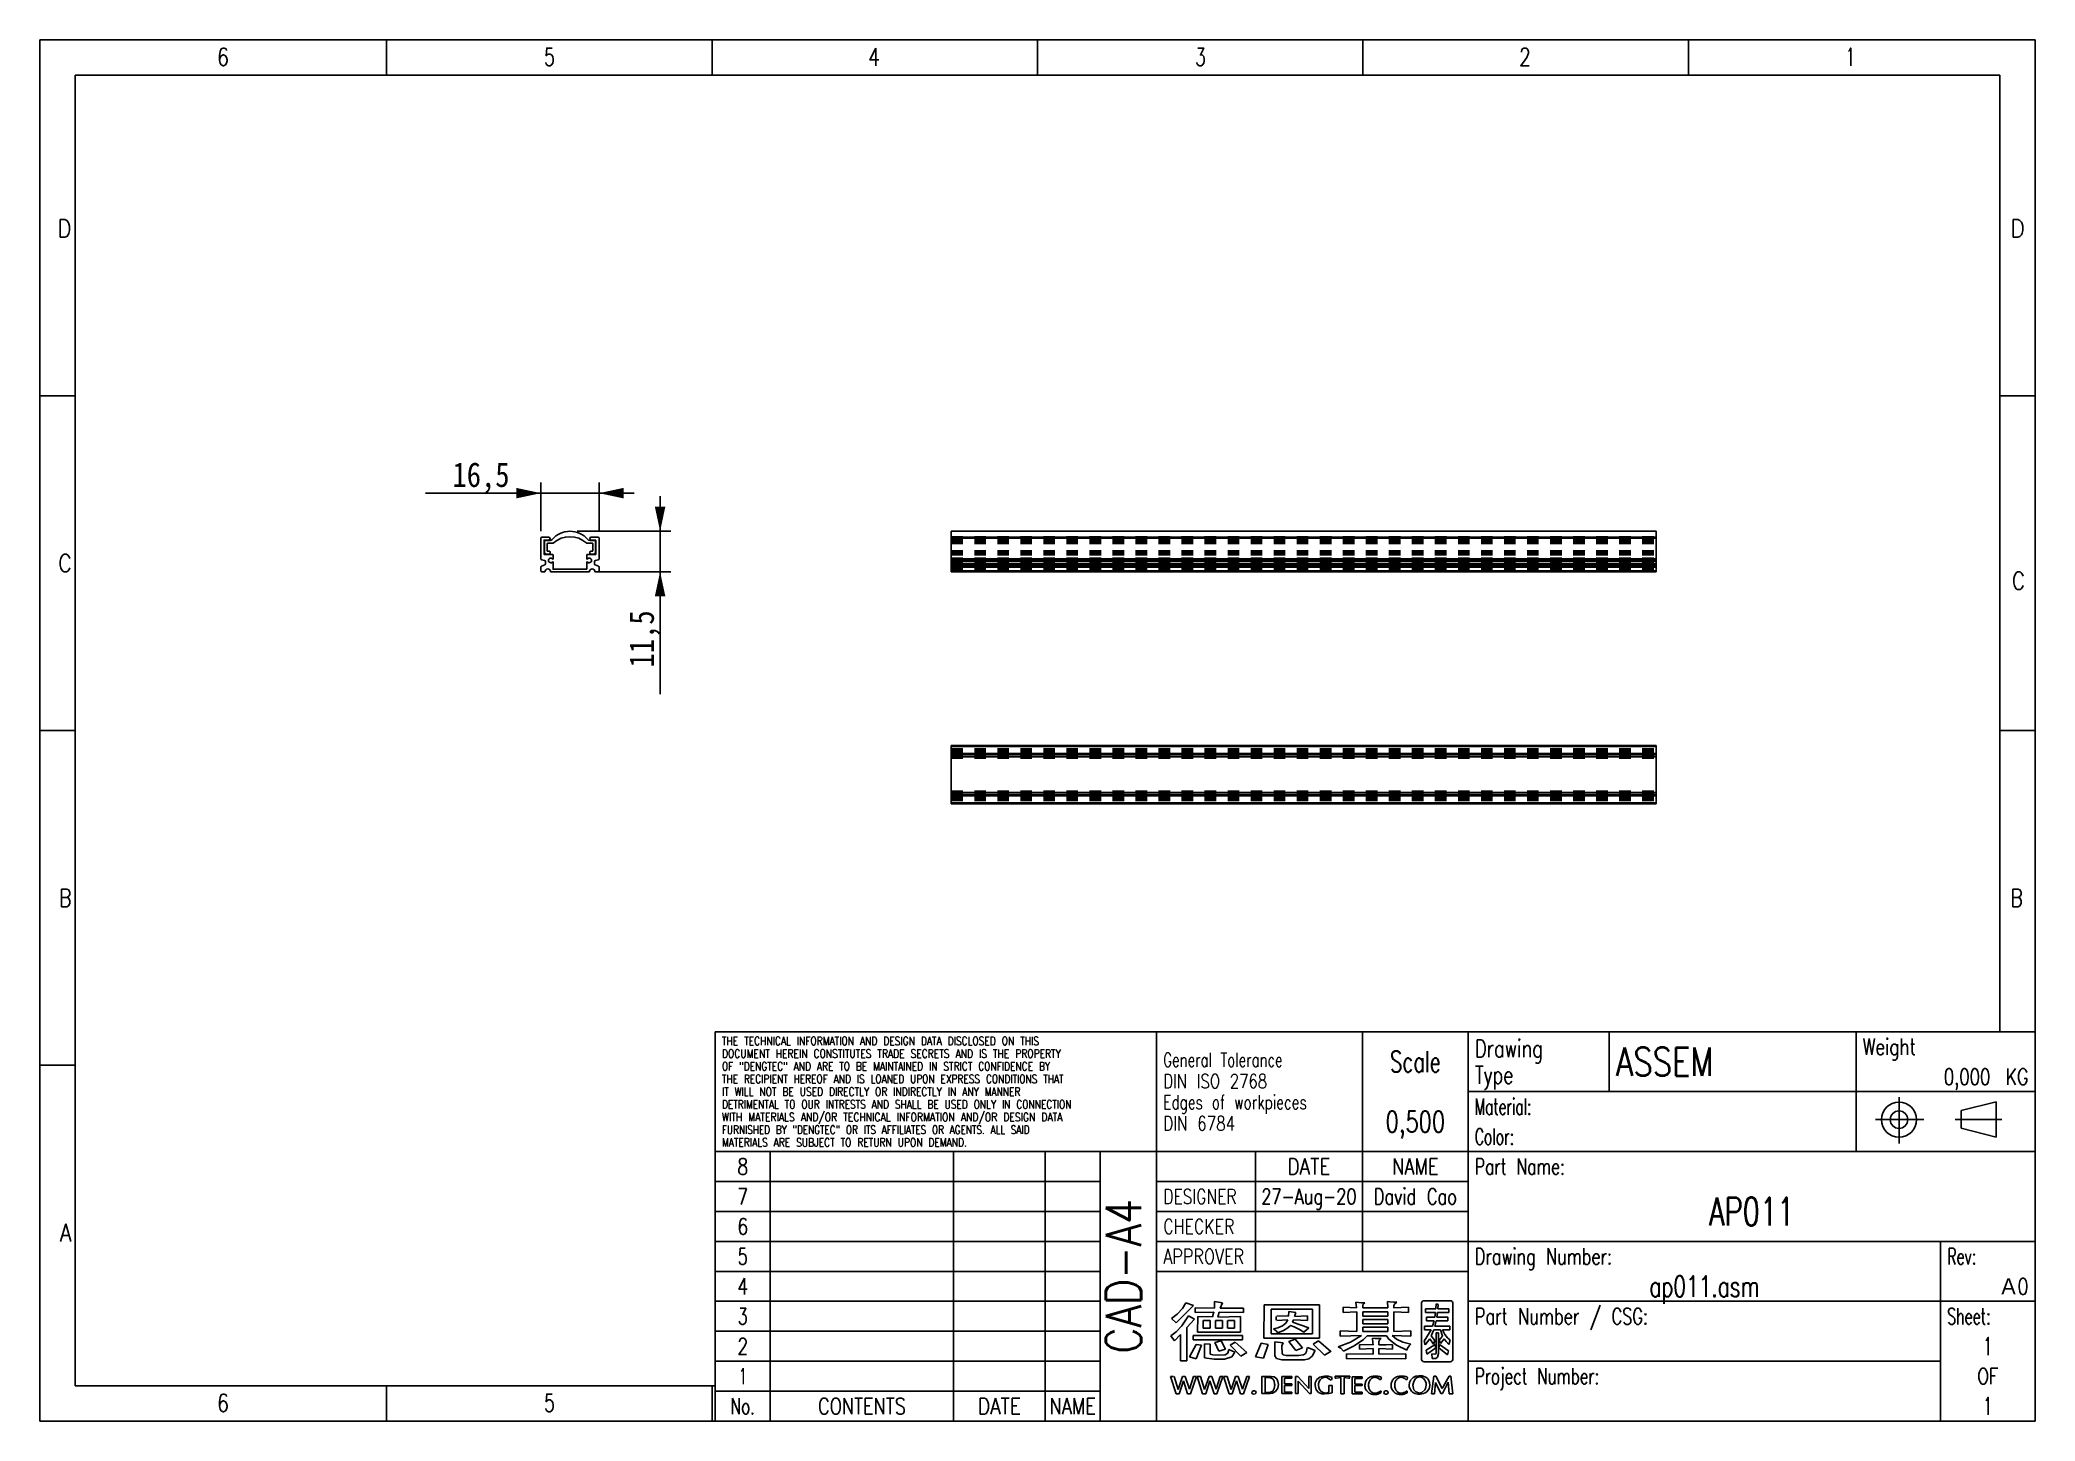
# Model space of a CAD drawing. Extents: x 14 to 580, y 14 to 406.
import ezdxf
from ezdxf.enums import TextEntityAlignment as Align

# ---------------------------------------------------------------- set-up
doc = ezdxf.new("R2010")
doc.units = 0
doc.header["$LTSCALE"] = 32.67
doc.linetypes.add('HIDDEN', pattern=[0.2, 0.1, -0.1])
doc.layers.get('0').update_dxf_attribs({"linetype": 'CONTINUOUS'})
for name, color, linetype in [('AP011-BASE2', 7, 'CONTINUOUS'), ('AP011-BASE3', 7, 'CONTINUOUS'), ('AP011-DIFFUSE2', 7, 'CONTINUOUS'), ('AP011-DIFFUSE3', 7, 'CONTINUOUS'), ('AP0114', 7, 'CONTINUOUS'), ('AP0119', 7, 'CONTINUOUS')]:
    doc.layers.add(name, color=color, linetype=linetype)
doc.styles.get("Standard").update_dxf_attribs({"font": 'SIMHEI.SHX', "width": 0.85})
doc.styles.add('TEXTSTYLE_2', font='TXT.TTF')
doc.styles.add('TEXTSTYLE_3', font='TXT.TTF')
doc.styles.add('TEXTSTYLE_4', font='TXT.TTF')
doc.styles.add('TEXTSTYLE_5', font='TXT.TTF')
doc.styles.add('TEXTSTYLE_6', font='TXT.TTF')
doc.styles.add('TEXTSTYLE_8', font='gdt', dxfattribs={"width": 0.55})
doc.dimstyles.get("Standard").update_dxf_attribs({"dimtxt": 2.5, "dimasz": 2.5, "dimexe": 1.25, "dimexo": 0.625, "dimtad": 1, "dimcen": 2.5, "dimazin": 3, "dimtfac": 1, "dimtmove": 0, "dimatfit": 3})

# ---------------------------------------------------------------- blocks, each defined once
blk = doc.blocks.new('SYMBOL_283_BL0', base_point=(374.78, 34.86))
at = {"layer": 'AP0119', "color": 7}
for p, q in [((336.31, 41.86), (341.3, 46.84)), ((338.1, 45.94), (336.66, 44.38)), ((339.1, 47.61), (338.1, 45.94)), ((341.3, 46.84), (339.1, 47.61)), ((341.74, 46.12), (341.74, 44.85)), ((341.74, 46.12), (347.17, 46.03)), ((347.18, 47.9), (347.17, 46.03)), ((349.45, 47.59), (347.18, 47.9)), ((349.45, 47.59), (348.82, 46.03)), ((348.82, 46.03), (355.48, 46.08)), ((355.48, 46.08), (355.48, 44.86)), ((361.23, 37.51), (361.28, 46.99)), ((361.28, 46.99), (377.01, 47.02)), ((363.25, 45.72), (363.25, 38.77)), ((374.99, 45.72), (363.25, 45.72)), ((374.99, 38.77), (374.99, 45.72)), ((377.01, 47.02), (377.01, 37.51)), ((383.7, 46.32), (387.54, 46.15)), ((383.7, 46.32), (383.7, 44.83)), ((387.31, 47.76), (387.54, 46.15)), ((387.31, 47.76), (388.91, 47.61)), ((388.91, 47.61), (389.85, 47.6)), ((389.3, 46.78), (389.29, 46.15)), ((389.29, 46.15), (396.42, 46.15)), ((389.43, 47.18), (389.3, 46.78)), ((389.85, 47.6), (389.43, 47.18)), ((396.28, 47.96), (396.42, 46.15)), ((396.28, 47.96), (396.98, 47.88)), ((396.98, 47.88), (398.08, 47.8)), ((398.08, 47.8), (398.94, 47.79)), ((398.27, 47.21), (398.13, 46.82)), ((398.13, 46.82), (398.13, 46.14)), ((398.13, 46.14), (402.28, 46.31)), ((398.94, 47.79), (398.27, 47.21)), ((402.28, 46.31), (402.28, 44.82)), ((405.9, 47.37), (405.9, 31.66)), ((414.04, 48.16), (406.7, 48.16)), ((409.97, 45.82), (407.08, 45.82)), ((407.08, 45.82), (407.08, 44.8)), ((410.08, 47.31), (409.97, 45.82)), ((410.08, 47.31), (410.67, 47.13)), ((410.56, 45.82), (410.67, 47.13)), ((413.66, 45.82), (410.56, 45.82)), ((413.66, 44.8), (413.66, 45.82)), ((414.83, 31.66), (414.83, 47.37)), ((336.66, 44.38), (335.05, 43.09)), ((335.05, 43.09), (336.31, 41.86)), ((337.99, 41.01), (336.32, 39.31)), ((339.82, 43.9), (337.99, 41.01)), ((339.33, 40.59), (341.52, 42.91)), ((339.33, 31.06), (339.33, 40.59)), ((339.82, 43.9), (341.52, 42.91)), ((341.75, 44.85), (347, 44.96)), ((342.45, 43.66), (342.43, 39.24)), ((346.68, 43.55), (342.45, 43.66)), ((344.01, 42.51), (344.01, 40.37)), ((344.03, 42.51), (346.02, 42.51)), ((344.03, 40.37), (346.02, 40.37)), ((346.02, 40.37), (346.02, 42.51)), ((347, 44.97), (346.68, 43.55)), ((347.46, 42.51), (347.46, 40.37)), ((347.46, 42.51), (349.44, 42.51)), ((347.46, 40.37), (349.44, 40.37)), ((348.49, 44.95), (348.16, 43.54)), ((354.56, 43.65), (348.16, 43.54)), ((355.48, 44.86), (348.49, 44.95)), ((349.44, 40.37), (349.44, 42.51)), ((350.92, 42.51), (350.92, 40.37)), ((350.95, 42.51), (352.93, 42.51)), ((350.95, 40.37), (352.93, 40.37)), ((352.93, 40.37), (352.93, 42.51)), ((354.56, 43.65), (354.54, 39.24)), ((365.13, 40.5), (363.92, 40.21)), ((363.92, 40.21), (364.7, 39.62)), ((364.74, 43.64), (364.74, 42.62)), ((368.01, 42.72), (364.88, 42.59)), ((364.9, 43.83), (368.17, 43.81)), ((366.52, 41.04), (365.13, 40.5)), ((365.2, 39.07), (366.76, 39.68)), ((367.44, 41.77), (366.52, 41.04)), ((366.76, 39.68), (368.05, 40.46)), ((368.01, 42.72), (367.44, 41.77)), ((368.05, 40.46), (368.76, 41.14)), ((368.26, 45.12), (368.17, 43.81)), ((368.26, 45.12), (370.24, 44.84)), ((368.76, 41.14), (369.77, 40.72)), ((369.64, 42.72), (369.37, 42.06)), ((369.37, 42.06), (373.94, 40.46)), ((373.57, 42.59), (369.64, 42.72)), ((369.77, 40.72), (371.35, 39.95)), ((370.24, 44.84), (369.9, 43.72)), ((369.9, 43.72), (373.57, 43.84)), ((371.35, 39.95), (372.6, 39.21)), ((372.6, 39.21), (373.94, 40.46)), ((373.57, 43.84), (373.57, 42.59)), ((387.55, 44.97), (383.7, 44.83)), ((387.55, 44.97), (387.55, 39.42)), ((396.42, 44.97), (389.29, 44.97)), ((389.29, 44.97), (389.29, 43.82)), ((389.29, 43.82), (396.42, 43.82)), ((396.42, 42.86), (389.29, 42.86)), ((389.29, 42.86), (389.29, 41.61)), ((389.29, 41.61), (396.42, 41.61)), ((396.42, 40.65), (389.29, 40.65)), ((389.29, 40.65), (389.29, 39.43)), ((396.42, 43.82), (396.42, 44.97)), ((396.42, 41.61), (396.42, 42.86)), ((396.42, 39.43), (396.42, 40.65)), ((402.28, 44.82), (398.13, 44.97)), ((398.13, 44.97), (398.13, 39.42)), ((408.71, 39.88), (406.66, 36.7)), ((409.05, 40.91), (406.79, 40.91)), ((406.79, 40.91), (406.79, 39.88)), ((406.79, 39.88), (408.71, 39.88)), ((407.08, 44.8), (409.86, 44.8)), ((407.34, 43.47), (409.67, 43.47)), ((407.34, 43.47), (407.34, 42.44)), ((409.48, 42.44), (407.34, 42.44)), ((409.43, 39.88), (408.67, 38.17)), ((409.48, 42.44), (409.05, 40.91)), ((409.43, 39.88), (411.28, 39.88)), ((409.86, 44.8), (409.67, 43.47)), ((410.11, 42.44), (409.74, 40.91)), ((413.96, 40.91), (409.74, 40.91)), ((413.41, 42.44), (410.11, 42.44)), ((410.45, 44.8), (410.28, 43.47)), ((410.28, 43.47), (413.41, 43.47)), ((410.45, 44.8), (413.66, 44.8)), ((411.28, 39.88), (411.93, 38.06)), ((411.89, 39.88), (412.55, 38.56)), ((411.89, 39.88), (413.96, 39.88)), ((413.41, 43.47), (413.41, 42.44)), ((413.96, 40.91), (413.96, 39.88)), ((336.32, 39.31), (334.83, 38.16)), ((334.83, 38.16), (335.82, 36.75)), ((335.82, 36.75), (337.61, 38.59)), ((337.61, 38.59), (337.61, 31.06)), ((341.99, 35.73), (340.09, 32.21)), ((355.15, 38.27), (341.18, 38.29)), ((341.18, 38.29), (341.18, 37.02)), ((341.18, 37.02), (355.15, 37.05)), ((343.55, 35.51), (341.99, 35.73)), ((343.55, 35.51), (342.01, 31.65)), ((342.43, 39.24), (354.54, 39.24)), ((344.41, 35.97), (346.02, 35.87)), ((344.41, 35.97), (344.41, 31.96)), ((346.02, 35.87), (346.02, 33.01)), ((347.34, 36.35), (349.11, 36.76)), ((348.47, 33.89), (347.34, 36.35)), ((350.32, 34.42), (348.47, 33.89)), ((349.11, 36.76), (350.32, 34.42)), ((351.23, 34.29), (351.02, 33.3)), ((352.98, 33.6), (351.23, 34.29)), ((351.61, 35.53), (353.06, 36.36)), ((354.64, 32.44), (351.61, 35.53)), ((353.06, 36.36), (356.39, 33.51)), ((355.15, 37.07), (355.15, 38.27)), ((360.48, 36.11), (358.82, 32.24)), ((362.45, 35.75), (360.48, 36.11)), ((361.07, 31.88), (362.44, 35.73)), ((377.01, 37.51), (361.23, 37.51)), ((363.25, 38.77), (374.99, 38.77)), ((364.35, 36.45), (364.37, 32.53)), ((366.7, 36.24), (364.35, 36.45)), ((364.7, 39.62), (365.2, 39.07)), ((366.3, 35.37), (366.7, 36.24)), ((366.36, 33.14), (366.3, 35.37)), ((370.11, 37.22), (368.29, 36.62)), ((368.29, 36.62), (370.3, 34.05)), ((372.18, 34.78), (370.11, 37.22)), ((370.3, 34.05), (372.18, 34.78)), ((373.52, 34.89), (373.28, 33.73)), ((375.75, 34.06), (373.55, 34.88)), ((374.92, 32.44), (375.75, 34.06)), ((376.68, 36.78), (375.21, 35.88)), ((375.21, 35.88), (378.4, 32.71)), ((380.23, 33.8), (376.68, 36.78)), ((385.77, 36.42), (382.3, 35.06)), ((382.3, 35.06), (383.01, 34.67)), ((387.55, 39.42), (382.87, 39.59)), ((382.87, 39.59), (382.87, 38.15)), ((382.87, 38.15), (388.89, 38.33)), ((383.01, 34.67), (383.78, 33.85)), ((383.79, 33.85), (386.79, 35.34)), ((388.89, 38.33), (385.77, 36.42)), ((386.79, 35.34), (389.51, 37.2)), ((388.3, 35.77), (392.18, 35.63)), ((388.3, 35.77), (388.3, 34.44)), ((392.18, 34.59), (388.3, 34.44)), ((389.29, 39.43), (396.42, 39.43)), ((389.51, 37.2), (390.52, 38.18)), ((396.03, 38.18), (390.52, 38.18)), ((392.01, 37.55), (392.16, 36.21)), ((392.01, 37.55), (392.76, 37.48)), ((392.16, 36.21), (392.18, 35.63)), ((392.18, 34.59), (392.18, 32.96)), ((392.76, 37.48), (393.86, 37.44)), ((393.86, 36.58), (393.85, 35.64)), ((393.85, 35.64), (395.91, 35.68)), ((397.68, 34.44), (393.85, 34.58)), ((393.85, 34.58), (393.85, 32.96)), ((393.86, 37.44), (394.51, 37.42)), ((393.98, 36.94), (393.86, 36.58)), ((394.51, 37.42), (393.98, 36.94)), ((395.91, 35.68), (397.68, 35.76)), ((396.68, 37.26), (396.03, 38.18)), ((398.85, 35.57), (396.68, 37.26)), ((397.62, 38.33), (398.85, 37.29)), ((402.9, 38.14), (397.62, 38.33)), ((397.68, 35.76), (397.68, 34.44)), ((402.9, 39.59), (398.13, 39.42)), ((398.85, 37.29), (400.6, 36.43)), ((401.74, 34.12), (398.85, 35.57)), ((400.6, 36.43), (402.93, 35.85)), ((401.95, 34.7), (401.74, 34.12)), ((402.4, 35.36), (401.95, 34.7)), ((402.93, 35.85), (402.4, 35.36)), ((402.9, 39.59), (402.9, 38.14)), ((406.66, 36.7), (407, 35.61)), ((408.27, 37.39), (407, 35.61)), ((407.22, 34.16), (409.81, 35.76)), ((407.22, 34.16), (407.4, 33.02)), ((409.94, 34.7), (407.4, 33.02)), ((409.33, 35.87), (408.27, 37.39)), ((408.67, 38.17), (409.68, 36.85)), ((409.68, 36.85), (409.33, 35.87)), ((409.81, 35.76), (409.94, 34.7)), ((410.71, 39.08), (410.14, 39.08)), ((410.14, 39.08), (410.14, 33.81)), ((410.71, 39.08), (410.71, 33.14)), ((411.05, 35.78), (410.82, 34.8)), ((410.82, 34.8), (413.29, 32.77)), ((411.93, 38.06), (410.98, 36.93)), ((410.98, 36.93), (411.29, 35.98)), ((413.56, 33.97), (411.05, 35.78)), ((412.37, 37.32), (411.29, 35.98)), ((412.37, 37.32), (412.93, 36.56)), ((412.55, 38.56), (413.32, 37.62)), ((412.93, 36.56), (413.72, 35.74)), ((413.29, 32.77), (413.56, 33.97)), ((413.32, 37.62), (414.08, 37.01)), ((414.08, 37.01), (413.72, 35.74)), ((339.33, 31.06), (337.61, 31.06)), ((340.13, 32.2), (342.01, 31.65)), ((344.41, 31.96), (347.11, 31.54)), ((346.71, 32.76), (346.02, 33.01)), ((348.47, 32.69), (346.71, 32.76)), ((347.11, 31.54), (350.01, 31.58)), ((350.22, 32.79), (348.47, 32.69)), ((350.01, 31.58), (352.16, 32.24)), ((351.02, 33.3), (350.22, 32.79)), ((352.16, 32.24), (352.98, 33.6)), ((356.39, 33.51), (354.64, 32.44)), ((358.82, 32.24), (361.07, 31.88)), ((364.37, 32.53), (364.79, 31.79)), ((364.79, 31.79), (366.33, 31.38)), ((366.33, 31.38), (372.76, 31.4)), ((366.67, 32.78), (366.36, 33.14)), ((367.54, 32.62), (366.67, 32.78)), ((371.08, 32.61), (367.54, 32.62)), ((372.45, 32.8), (371.08, 32.61)), ((373.01, 33.17), (372.45, 32.8)), ((372.76, 31.4), (373.98, 31.68)), ((373.28, 33.73), (373.01, 33.17)), ((373.98, 31.68), (374.92, 32.44)), ((378.4, 32.71), (380.29, 33.83)), ((392.18, 32.96), (384.64, 33.11)), ((384.64, 33.11), (384.64, 31.65)), ((384.64, 31.65), (393.7, 31.79)), ((393.7, 31.79), (401.46, 31.65)), ((401.46, 33.11), (393.85, 32.96)), ((401.46, 31.65), (401.46, 33.11)), ((406.7, 30.86), (414.04, 30.86)), ((409.73, 32.95), (408.83, 33.07)), ((408.83, 33.07), (408.92, 31.75)), ((408.92, 31.75), (410.04, 31.72)), ((409.96, 33.06), (409.73, 32.95)), ((410.09, 33.3), (409.96, 33.06)), ((410.04, 31.72), (410.47, 32.16)), ((410.14, 33.81), (410.09, 33.3)), ((410.47, 32.16), (410.71, 33.14)), ((334.73, 26.7), (335.61, 26.69)), ((336.32, 21.74), (334.73, 26.7)), ((335.76, 26.69), (336.88, 22.98)), ((336.88, 22.98), (338.14, 26.7)), ((338.41, 25.4), (337.18, 21.74)), ((338.14, 26.7), (338.89, 26.69)), ((339.57, 21.74), (338.41, 25.4)), ((338.89, 26.69), (340.11, 23.03)), ((340.11, 23.03), (341.29, 26.7)), ((342.08, 26.69), (340.37, 21.74)), ((341.29, 26.7), (342.08, 26.69)), ((342.26, 26.7), (343.85, 21.74)), ((343.28, 26.69), (342.26, 26.7)), ((344.41, 22.98), (343.28, 26.69)), ((345.67, 26.69), (344.41, 22.98)), ((344.71, 21.74), (345.93, 25.4)), ((346.42, 26.69), (345.67, 26.69)), ((345.93, 25.4), (347.1, 21.74)), ((347.64, 23.03), (346.42, 26.69)), ((348.81, 26.7), (347.64, 23.03)), ((347.9, 21.74), (349.61, 26.69)), ((349.61, 26.69), (348.81, 26.7)), ((349.78, 26.7), (350.81, 26.69)), ((351.38, 21.74), (349.78, 26.7)), ((350.81, 26.69), (351.93, 22.98)), ((351.93, 22.98), (353.2, 26.7)), ((353.46, 25.4), (352.24, 21.74)), ((353.2, 26.7), (353.95, 26.69)), ((354.63, 21.74), (353.46, 25.4)), ((353.95, 26.69), (355.17, 23.03)), ((355.17, 23.03), (356.34, 26.7)), ((357.14, 26.69), (355.43, 21.74)), ((356.34, 26.7), (357.14, 26.69)), ((363.33, 26.7), (360.62, 26.69)), ((360.62, 26.69), (360.62, 21.81)), ((361.57, 26.34), (361.57, 22.14)), ((362.5, 26.33), (361.57, 26.33)), ((363.41, 26.19), (362.5, 26.33)), ((364.1, 26.54), (363.33, 26.7)), ((363.85, 25.89), (363.41, 26.19)), ((363.72, 22.54), (364.15, 23.29)), ((364.11, 25.32), (363.85, 25.89)), ((364.86, 25.99), (364.1, 26.54)), ((364.26, 24.62), (364.11, 25.32)), ((364.15, 23.29), (364.28, 24.25)), ((364.28, 24.25), (364.26, 24.62)), ((364.51, 22.4), (365.16, 23.39)), ((364.86, 25.99), (365.22, 25.26)), ((365.34, 24.42), (365.16, 23.39)), ((365.22, 25.26), (365.34, 24.42)), ((366.35, 26.63), (369.18, 26.63)), ((366.35, 21.81), (366.35, 26.63)), ((369.18, 26.17), (367.07, 26.17)), ((367.07, 26.17), (367.07, 24.58)), ((367.07, 24.58), (369.18, 24.58)), ((369.18, 24.13), (367.07, 24.13)), ((367.07, 24.13), (367.07, 22.24)), ((369.18, 26.63), (369.18, 26.17)), ((369.18, 24.58), (369.18, 24.13)), ((370.23, 21.81), (370.23, 26.69)), ((370.23, 26.69), (370.85, 26.69)), ((370.85, 26.69), (373.95, 23.28)), ((374.12, 21.81), (370.95, 25.32)), ((370.95, 25.32), (370.95, 21.81)), ((373.95, 23.28), (373.95, 26.69)), ((373.95, 26.69), (374.67, 26.69)), ((374.67, 26.69), (374.67, 21.81)), ((375.81, 24.84), (375.73, 24.14)), ((375.73, 24.14), (376.01, 22.92)), ((376.28, 25.85), (375.81, 24.84)), ((376.01, 22.92), (376.69, 22.14)), ((377.11, 26.48), (376.28, 25.85)), ((376.76, 24.7), (376.73, 24.22)), ((376.73, 24.22), (376.82, 23.5)), ((376.89, 25.2), (376.76, 24.7)), ((376.82, 23.5), (377.04, 22.96)), ((377.17, 25.7), (376.89, 25.2)), ((377.04, 22.96), (377.46, 22.43)), ((377.82, 26.7), (377.11, 26.48)), ((377.7, 26.15), (377.17, 25.7)), ((378.5, 26.43), (377.7, 26.15)), ((378.38, 26.78), (377.82, 26.7)), ((378.38, 26.78), (379.47, 26.73)), ((379.12, 26.37), (378.5, 26.43)), ((380.14, 25.75), (379.12, 26.37)), ((379.47, 26.73), (380.62, 26.34)), ((379.67, 22.24), (379.67, 24.08)), ((379.67, 24.08), (380.56, 24.08)), ((380.39, 25.75), (380.14, 25.75)), ((380.62, 26.34), (380.39, 25.75)), ((380.56, 24.08), (380.55, 22.02)), ((381.46, 26.74), (385.56, 26.75)), ((381.46, 26.74), (381.46, 26.23)), ((381.46, 26.23), (381.75, 26.23)), ((381.75, 26.23), (383.05, 26.39)), ((383.05, 26.39), (383.05, 21.74)), ((383.97, 21.74), (383.97, 26.39)), ((383.97, 26.39), (385.27, 26.23)), ((385.27, 26.23), (385.56, 26.23)), ((385.56, 26.75), (385.55, 26.26)), ((386.31, 26.56), (389.14, 26.56)), ((386.31, 21.74), (386.31, 26.56)), ((389.14, 26.1), (387.03, 26.1)), ((387.03, 26.1), (387.03, 24.51)), ((387.03, 24.51), (389.14, 24.51)), ((389.14, 24.06), (387.03, 24.06)), ((387.03, 24.06), (387.03, 22.17)), ((389.14, 26.56), (389.14, 26.1)), ((389.14, 24.51), (389.14, 24.06)), ((389.9, 24.19), (389.9, 24.18)), ((390.93, 24.18), (390.93, 24.27)), ((392.87, 26.75), (392.58, 26.74)), ((392.72, 26.44), (392.76, 26.44)), ((392.76, 26.44), (392.84, 26.43)), ((392.84, 26.43), (392.92, 26.42)), ((392.92, 26.42), (393.22, 26.35)), ((393.47, 26.71), (393.16, 26.73)), ((393.77, 26.68), (393.47, 26.71)), ((393.79, 26.06), (394.06, 25.84)), ((394.06, 25.84), (394.41, 25.84)), ((394.41, 25.84), (394.58, 26.4)), ((397.32, 24.19), (397.32, 24.18)), ((398.35, 24.18), (398.35, 24.27)), ((400.29, 26.75), (400, 26.74)), ((400.14, 26.44), (400.18, 26.44)), ((400.18, 26.44), (400.26, 26.43)), ((400.26, 26.43), (400.34, 26.42)), ((400.34, 26.42), (400.64, 26.35)), ((400.89, 26.71), (400.57, 26.73)), ((401.19, 26.68), (400.89, 26.71)), ((401.21, 26.06), (401.48, 25.84)), ((401.48, 25.84), (401.83, 25.84)), ((401.83, 25.84), (402, 26.4)), ((402.55, 24.94), (402.45, 24.18)), ((402.45, 24.18), (402.48, 23.72)), ((402.48, 23.72), (402.6, 23.22)), ((402.94, 25.75), (402.55, 24.94)), ((402.6, 23.22), (403.05, 22.48)), ((402.98, 25.79), (403.58, 26.41)), ((403.48, 24.23), (403.72, 25.22)), ((403.63, 23.24), (403.48, 24.23)), ((403.58, 26.41), (404.35, 26.75)), ((403.63, 23.24), (403.8, 22.85)), ((403.72, 25.22), (404.22, 26.05)), ((404.33, 22.26), (403.8, 22.85)), ((404.72, 26.42), (404.22, 26.05)), ((404.35, 26.75), (405.13, 26.86)), ((405.33, 26.56), (404.72, 26.42)), ((406.11, 26.81), (405.13, 26.86)), ((405.33, 26.56), (406.1, 26.37)), ((406.86, 22.85), (406.05, 22.08)), ((406.52, 26.09), (406.1, 26.37)), ((407.13, 26.49), (406.11, 26.81)), ((406.91, 25.62), (406.52, 26.09)), ((407.04, 23.24), (406.86, 22.85)), ((406.91, 25.62), (407.1, 25.21)), ((407.24, 24.23), (407.04, 23.24)), ((407.1, 25.21), (407.22, 24.73)), ((407.13, 26.49), (407.6, 26.06)), ((407.22, 24.73), (407.24, 24.23)), ((407.44, 22.3), (408.08, 23.15)), ((407.6, 26.06), (407.88, 25.69)), ((408.18, 24.96), (407.88, 25.69)), ((408.08, 23.15), (408.27, 24.08)), ((408.27, 24.08), (408.18, 24.96)), ((408.78, 21.74), (409.47, 26.75)), ((409.47, 26.75), (409.98, 26.75)), ((409.88, 24.96), (409.59, 21.74)), ((411.46, 21.85), (409.88, 24.96)), ((409.98, 26.75), (411.84, 23.21)), ((411.84, 23.21), (413.74, 26.75)), ((413.5, 25.02), (411.87, 21.85)), ((413.8, 21.74), (413.5, 25.02)), ((413.74, 26.75), (414.26, 26.75)), ((414.26, 26.75), (414.83, 21.74)), ((337.18, 21.74), (336.32, 21.74)), ((340.37, 21.74), (339.57, 21.74)), ((343.85, 21.74), (344.71, 21.74)), ((347.1, 21.74), (347.9, 21.74)), ((352.24, 21.74), (351.38, 21.74)), ((355.43, 21.74), (354.63, 21.74)), ((357.83, 22.06), (357.91, 22.39)), ((357.98, 21.77), (357.83, 22.06)), ((357.91, 22.39), (358.26, 22.58)), ((358.26, 21.68), (357.98, 21.77)), ((358.26, 22.58), (358.59, 22.59)), ((358.73, 21.71), (358.26, 21.68)), ((358.59, 22.59), (358.89, 22.44)), ((358.98, 21.92), (358.73, 21.71)), ((358.89, 22.44), (359.02, 22.21)), ((359.02, 22.21), (358.98, 21.92)), ((360.62, 21.81), (362.96, 21.81)), ((361.57, 22.14), (362.34, 22.14)), ((362.34, 22.14), (363.12, 22.21)), ((363.02, 21.81), (363.67, 21.91)), ((363.12, 22.21), (363.72, 22.54)), ((363.67, 21.91), (364.51, 22.4)), ((369.18, 21.81), (366.35, 21.81)), ((367.07, 22.24), (369.18, 22.24)), ((369.18, 22.24), (369.18, 21.81)), ((370.95, 21.81), (370.23, 21.81)), ((374.67, 21.81), (374.12, 21.81)), ((376.69, 22.14), (377.66, 21.75)), ((378.08, 22.07), (377.46, 22.43)), ((377.66, 21.75), (378.45, 21.7)), ((378.66, 21.96), (378.08, 22.07)), ((379.6, 21.79), (378.45, 21.7)), ((379.19, 22.03), (378.66, 21.96)), ((379.19, 22.03), (379.67, 22.24)), ((380.55, 22.02), (379.6, 21.79)), ((383.05, 21.74), (383.97, 21.74)), ((389.14, 21.74), (386.31, 21.74)), ((387.03, 22.17), (389.14, 22.17)), ((389.14, 22.17), (389.14, 21.74)), ((392.5, 21.56), (392.79, 21.56)), ((392.79, 21.56), (392.99, 21.57)), ((392.99, 21.57), (393.19, 21.59)), ((393.19, 21.59), (393.39, 21.63)), ((393.39, 21.63), (393.6, 21.67)), ((393.6, 21.67), (393.65, 21.69)), ((393.65, 21.69), (393.71, 21.7)), ((393.71, 21.7), (394.01, 21.8)), ((394.01, 21.8), (394.11, 21.85)), ((394.11, 21.85), (394.21, 21.9)), ((394.47, 22.47), (394.18, 22.46)), ((394.21, 21.9), (394.31, 21.96)), ((394.31, 21.96), (394.41, 22.02)), ((394.41, 22.02), (394.47, 22.47)), ((395.28, 21.98), (395.31, 22.3)), ((395.41, 21.77), (395.28, 21.98)), ((395.31, 22.3), (395.47, 22.51)), ((395.7, 21.68), (395.41, 21.77)), ((395.47, 22.51), (395.7, 22.58)), ((395.7, 22.58), (396.02, 22.59)), ((396.01, 21.68), (395.7, 21.68)), ((396.16, 21.71), (396.01, 21.68)), ((396.02, 22.59), (396.26, 22.5)), ((396.36, 21.85), (396.16, 21.71)), ((396.26, 22.5), (396.43, 22.3)), ((396.46, 22.12), (396.36, 21.85)), ((396.43, 22.3), (396.46, 22.12)), ((399.92, 21.56), (400.21, 21.56)), ((400.21, 21.56), (400.41, 21.57)), ((400.41, 21.57), (400.61, 21.59)), ((400.61, 21.59), (400.81, 21.63)), ((400.81, 21.63), (401.02, 21.67)), ((401.02, 21.67), (401.07, 21.69)), ((401.07, 21.69), (401.13, 21.7)), ((401.13, 21.7), (401.43, 21.8)), ((401.43, 21.8), (401.53, 21.85)), ((401.53, 21.85), (401.63, 21.9)), ((401.88, 22.47), (401.6, 22.46)), ((401.63, 21.9), (401.73, 21.96)), ((401.73, 21.96), (401.83, 22.02)), ((401.83, 22.02), (401.88, 22.47)), ((403.05, 22.48), (403.35, 22.22)), ((403.35, 22.22), (404.02, 21.83)), ((404.02, 21.83), (404.85, 21.63)), ((405.37, 21.9), (404.33, 22.26)), ((404.85, 21.63), (405.56, 21.62)), ((406.05, 22.08), (405.37, 21.9)), ((405.56, 21.62), (406.54, 21.79)), ((406.54, 21.79), (407.01, 22.01)), ((407.01, 22.01), (407.44, 22.3)), ((408.78, 21.74), (409.59, 21.74)), ((411.87, 21.85), (411.46, 21.85)), ((413.8, 21.74), (414.83, 21.74))]:
    blk.add_line(p, q, dxfattribs=at)
for centre, radius, start, end in [((406.7, 47.37), 0.799, 90, 180), ((414.04, 47.37), 0.799, 0, 90), ((406.7, 31.66), 0.799, 180, 270), ((414.04, 31.66), 0.799, 270, 360), ((392.4, 24.21), 2.5, 158.0467, 180.3952), ((392.82, 24.13), 2.93, 179.1046, 200.8922), ((392.6, 24.1), 2.73, 136.7287, 157.5392), ((392.36, 24.05), 2.46, 202.8963, 250.0701), ((392.3, 24.39), 2.32, 111.1471, 136.841), ((393.49, 24.31), 2.56, 160.119, 180.9693), ((394.42, 24.2), 3.49, 180.1894, 197.9684), ((392.9, 24.5), 1.94, 135.1351, 159.4747), ((392.58, 23.6), 1.55, 197.9155, 229.0523), ((392.53, 23.7), 3.04, 89.1542, 110.4525), ((392.91, 24.52), 1.94, 95.5685, 135.5687), ((392.97, 27.43), 0.691, 260.9564, 273.018), ((393.12, 27.48), 0.75, 261.6919, 272.7717), ((392.58, 24.37), 2.07, 63.4314, 72.1964), ((392.57, 24.35), 2.09, 54.3712, 63.3981), ((393.37, 24.06), 2.65, 68.5873, 81.3424), ((393.69, 24.97), 1.68, 58.0891, 67.5455), ((399.82, 24.21), 2.5, 158.0467, 180.3952), ((400.24, 24.13), 2.93, 179.1046, 200.8922), ((400.02, 24.1), 2.73, 136.7287, 157.5392), ((399.78, 24.05), 2.46, 202.8963, 250.0701), ((399.72, 24.39), 2.32, 111.1471, 136.841), ((400.91, 24.31), 2.56, 160.119, 180.9693), ((401.84, 24.2), 3.49, 180.1894, 197.9684), ((400.32, 24.5), 1.94, 135.1351, 159.4747), ((400, 23.6), 1.55, 197.9155, 229.0523), ((399.95, 23.7), 3.04, 89.1542, 110.4525), ((400.33, 24.52), 1.94, 95.5685, 135.5687), ((400.39, 27.43), 0.691, 260.9564, 273.018), ((400.54, 27.48), 0.75, 261.6919, 272.7717), ((400, 24.37), 2.08, 54.329, 72.1869), ((400.79, 24.06), 2.65, 68.5873, 81.3424), ((401.11, 24.97), 1.68, 58.0891, 67.5455), ((392.48, 24.41), 2.85, 250.2982, 270.5014), ((393.02, 24.11), 2.23, 229.1447, 246.9842), ((392.91, 23.89), 1.98, 247.3414, 266.3689), ((392.59, 24.53), 2.63, 274.3561, 282.4978), ((392.67, 24.17), 2.26, 282.3564, 291.9904), ((392.67, 24.31), 2.39, 290.9261, 300.3826), ((392.8, 24.1), 2.14, 300.1226, 310.0864), ((399.9, 24.41), 2.85, 250.2982, 270.5014), ((400.44, 24.11), 2.23, 229.1447, 246.9842), ((400.33, 23.89), 1.98, 247.3414, 266.3689), ((400.01, 24.53), 2.63, 274.3561, 282.4978), ((400.09, 24.17), 2.26, 282.3564, 291.9904), ((400.08, 24.31), 2.39, 290.9261, 300.3826), ((400.22, 24.1), 2.14, 300.1226, 310.0864)]:
    blk.add_arc(centre, radius, start, end, dxfattribs=at)
blk = doc.blocks.new('_FILLED')
at = {"color": 0, "linetype": 'BYBLOCK'}
blk.add_solid([(0, 0), (-1, 0.214), (-1, -0.214)], dxfattribs=at)
blk = doc.blocks.new('*D0')
at = {"layer": 'AP0114', "color": 3}
for p, q in [((156.12, 277.36), (123.43, 277.36)), ((123.43, 277.36), (164.37, 277.36)), ((156.12, 266.55), (156.12, 280.36)), ((182.62, 277.36), (164.37, 277.36)), ((172.62, 266.55), (172.62, 280.36)), ((172.62, 277.36), (182.62, 277.36))]:
    blk.add_line(p, q, dxfattribs=at)
at = {"layer": 'AP0114', "color": 3, "xscale": 7, "yscale": 7, "zscale": 7}
blk.add_blockref('_FILLED', (156.12, 277.36), dxfattribs=at)
at = {"layer": 'AP0114', "color": 3, "xscale": 7, "yscale": 7, "zscale": 7, "rotation": 180}
blk.add_blockref('_FILLED', (172.62, 277.36), dxfattribs=at)
at = {"layer": 'AP0114', "color": 3, "width": 0.85}
blk.add_text('16,5', height=7, dxfattribs=at).set_placement((147.23, 279.11), align=Align.RIGHT)
blk = doc.blocks.new('*D1')
at = {"layer": 'AP0114', "color": 3}
for p, q in [((189.94, 266.55), (189.94, 276.55)), ((189.94, 276.55), (189.94, 260.8)), ((166.37, 266.55), (192.94, 266.55)), ((189.94, 220.29), (189.94, 260.8)), ((171.87, 255.05), (192.94, 255.05)), ((189.94, 255.05), (189.94, 220.29))]:
    blk.add_line(p, q, dxfattribs=at)
at = {"layer": 'AP0114', "color": 3, "xscale": 7, "yscale": 7, "zscale": 7}
for p, rotation in [((189.94, 266.55), 270), ((189.94, 255.05), 90)]:
    blk.add_blockref('_FILLED', p, dxfattribs=dict(at, rotation=rotation))
at = {"layer": 'AP0114', "color": 3, "width": 0.85}
blk.add_text('11,5', height=7, rotation=90, dxfattribs=at).set_placement((188.19, 244.09), align=Align.RIGHT)

msp = doc.modelspace()

# ---------------------------------------------------------------- linework, layer by layer
at = {"layer": 'AP011-BASE2', "color": 7}
for p, q in [((156.12, 264.55), (156.12, 258.731)), ((158.32, 264.85), (156.42, 264.85)), ((157.02, 260.05), (157.02, 263.95)), ((157.12, 264.05), (158.32, 264.05)), ((172.32, 264.85), (170.42, 264.85)), ((170.42, 264.05), (171.62, 264.05)), ((171.72, 263.95), (171.72, 260.05)), ((172.62, 258.731), (172.62, 264.55)), ((272.547, 264.85), (272.547, 255.05)), ((272.547, 264.85), (472.547, 264.85)), ((272.547, 264.55), (472.547, 264.55)), ((472.547, 264.85), (472.547, 255.05)), ((156.12, 256.366), (156.12, 255.35)), ((157.222, 256.978), (156.317, 256.648)), ((156.368, 258.435), (157.172, 258.293)), ((156.42, 255.05), (157.27, 255.05)), ((159.47, 259.95), (157.12, 259.95)), ((157.42, 257.998), (157.42, 257.26)), ((158.87, 255.05), (169.87, 255.05)), ((159.432, 258.65), (159.57, 258.65)), ((159.57, 257.85), (159.432, 257.85)), ((159.57, 258.65), (159.57, 259.85)), ((159.57, 255.85), (159.57, 257.85)), ((169.07, 255.75), (159.67, 255.75)), ((169.17, 259.85), (169.17, 258.65)), ((169.17, 258.65), (169.307, 258.65)), ((169.307, 257.85), (169.17, 257.85)), ((169.17, 257.85), (169.17, 255.85)), ((171.62, 259.95), (169.27, 259.95)), ((171.32, 257.26), (171.32, 257.998)), ((171.47, 255.05), (172.32, 255.05)), ((172.422, 256.648), (171.517, 256.978)), ((171.568, 258.293), (172.372, 258.435)), ((172.62, 255.35), (172.62, 256.366)), ((272.547, 258.731), (472.547, 258.731)), ((272.547, 258.435), (472.547, 258.435)), ((272.547, 258.293), (472.547, 258.293)), ((272.547, 257.998), (472.547, 257.998)), ((272.547, 257.26), (472.547, 257.26)), ((272.547, 256.978), (472.547, 256.978)), ((272.547, 256.648), (472.547, 256.648)), ((272.547, 256.366), (472.547, 256.366)), ((272.547, 255.35), (472.547, 255.35)), ((272.547, 255.05), (472.547, 255.05)), ((272.547, 205.717), (272.547, 203.117)), ((272.547, 205.717), (472.547, 205.717)), ((272.547, 205.417), (472.547, 205.417)), ((472.547, 205.717), (472.547, 203.117)), ((272.547, 203.517), (472.547, 203.517)), ((272.547, 203.117), (472.547, 203.117)), ((272.547, 191.817), (272.547, 189.217)), ((272.547, 191.817), (472.547, 191.817)), ((272.547, 191.417), (472.547, 191.417)), ((272.547, 189.517), (472.547, 189.517)), ((272.547, 189.217), (472.547, 189.217)), ((472.547, 191.817), (472.547, 189.217))]:
    msp.add_line(p, q, dxfattribs=at)
for centre, radius, start, end in [((156.42, 264.55), 0.3, 90, 180), ((157.12, 263.95), 0.1, 90, 180), ((158.32, 264.45), 0.4, 270, 90), ((170.42, 264.45), 0.4, 90, 270), ((171.62, 263.95), 0.1, 0, 90), ((172.32, 264.55), 0.3, 0, 90), ((156.42, 258.731), 0.3, 180, 260), ((156.42, 256.366), 0.3, 110, 180), ((156.42, 255.35), 0.3, 180, 270), ((157.12, 260.05), 0.1, 180, 270), ((157.12, 257.998), 0.3, 0, 80), ((157.12, 257.26), 0.3, 290, 360), ((158.07, 255.05), 0.8, 0, 180), ((158.92, 258.25), 0.65, 37.97987, 322.02013), ((159.47, 259.85), 0.1, 0, 90), ((159.67, 255.85), 0.1, 180, 270), ((169.07, 255.85), 0.1, 270, 360), ((169.27, 259.85), 0.1, 90, 180), ((169.82, 258.25), 0.65, 217.97987, 142.02013), ((170.67, 255.05), 0.8, 0, 180), ((171.62, 257.998), 0.3, 100, 180), ((171.62, 257.26), 0.3, 180, 250), ((171.62, 260.05), 0.1, 270, 360), ((172.32, 255.35), 0.3, 270, 360), ((172.32, 258.731), 0.3, 280, 360), ((172.32, 256.366), 0.3, 0, 70)]:
    msp.add_arc(centre, radius, start, end, dxfattribs=at)
at = {"layer": 'AP011-BASE3', "color": 8, "linetype": 'HIDDEN'}
for p, q in [((272.547, 264.05), (472.547, 264.05)), ((272.547, 263.95), (472.547, 263.95)), ((272.547, 260.05), (472.547, 260.05)), ((272.547, 259.95), (472.547, 259.95)), ((272.547, 259.85), (472.547, 259.85)), ((272.547, 258.9), (472.547, 258.9)), ((272.547, 258.65), (472.547, 258.65)), ((272.547, 257.85), (472.547, 257.85)), ((272.547, 257.6), (472.547, 257.6)), ((272.547, 255.85), (472.547, 255.85)), ((272.547, 255.75), (472.547, 255.75)), ((272.547, 205.519), (472.547, 205.519)), ((272.547, 205.469), (472.547, 205.469)), ((272.547, 204.817), (472.547, 204.817)), ((272.547, 204.717), (472.547, 204.717)), ((272.547, 204.665), (472.547, 204.665)), ((272.547, 204.614), (472.547, 204.614)), ((272.547, 204.567), (472.547, 204.567)), ((272.547, 204.417), (472.547, 204.417)), ((272.547, 203.567), (472.547, 203.567)), ((272.547, 203.117), (272.547, 191.817)), ((272.547, 202.967), (472.547, 202.967)), ((272.547, 202.404), (472.547, 202.404)), ((272.547, 202.367), (472.547, 202.367)), ((272.547, 202.267), (472.547, 202.267)), ((272.547, 202.167), (472.547, 202.167)), ((472.547, 203.117), (472.547, 191.817)), ((272.547, 192.767), (472.547, 192.767)), ((272.547, 192.667), (472.547, 192.667)), ((272.547, 192.567), (472.547, 192.567)), ((272.547, 192.529), (472.547, 192.529)), ((272.547, 191.967), (472.547, 191.967)), ((272.547, 191.367), (472.547, 191.367)), ((272.547, 190.517), (472.547, 190.517)), ((272.547, 190.367), (472.547, 190.367)), ((272.547, 190.319), (472.547, 190.319)), ((272.547, 190.269), (472.547, 190.269)), ((272.547, 190.217), (472.547, 190.217)), ((272.547, 190.117), (472.547, 190.117)), ((272.547, 189.465), (472.547, 189.465)), ((272.547, 189.414), (472.547, 189.414))]:
    msp.add_line(p, q, dxfattribs=at)
at = {"layer": 'AP011-DIFFUSE2', "color": 7}
for p, q in [((272.547, 266.55), (272.547, 264.85)), ((272.547, 266.55), (472.547, 266.55)), ((472.547, 266.55), (472.547, 264.85)), ((157.12, 263.45), (157.12, 260.55)), ((158.737, 263.95), (157.62, 263.95)), ((157.92, 260.95), (157.92, 263.05)), ((158.02, 263.15), (159.62, 263.15)), ((158.52, 260.85), (158.02, 260.85)), ((158.72, 260.25), (158.72, 260.65)), ((169.12, 263.15), (170.72, 263.15)), ((171.12, 263.95), (170.002, 263.95)), ((170.02, 260.65), (170.02, 260.25)), ((170.72, 260.85), (170.22, 260.85)), ((170.82, 263.05), (170.82, 260.95)), ((171.62, 260.55), (171.62, 263.45)), ((157.62, 260.05), (158.52, 260.05)), ((170.22, 260.05), (171.12, 260.05)), ((272.547, 203.099), (272.547, 191.834)), ((272.547, 202.49), (472.547, 202.49)), ((472.547, 203.099), (472.547, 191.834)), ((272.547, 192.443), (472.547, 192.443))]:
    msp.add_line(p, q, dxfattribs=at)
for centre, radius, start, end in [((164.37, 259.949), 6.6, 40.44151, 139.55849), ((157.62, 263.45), 0.5, 90, 180), ((157.62, 260.55), 0.5, 180, 270), ((158.02, 263.05), 0.1, 90, 180), ((158.02, 260.95), 0.1, 180, 270), ((158.52, 260.65), 0.2, 0, 90), ((158.737, 264.75), 0.8, 270, 319.55849), ((164.37, 258.017), 6.993, 47.21766, 132.78234), ((170.002, 264.75), 0.8, 220.44151, 270), ((170.22, 260.65), 0.2, 90, 180), ((170.72, 263.05), 0.1, 0, 90), ((170.72, 260.95), 0.1, 270, 360), ((171.12, 263.45), 0.5, 0, 90), ((171.12, 260.55), 0.5, 270, 360), ((158.52, 260.25), 0.2, 270, 360), ((170.22, 260.25), 0.2, 180, 270)]:
    msp.add_arc(centre, radius, start, end, dxfattribs=at)
at = {"layer": 'AP011-DIFFUSE3', "color": 8, "linetype": 'HIDDEN'}
for p, q in [((272.547, 265.01), (472.547, 265.01)), ((272.547, 264.85), (272.547, 260.05)), ((272.547, 264.231), (472.547, 264.231)), ((272.547, 263.95), (472.547, 263.95)), ((272.547, 263.45), (472.547, 263.45)), ((272.547, 263.15), (472.547, 263.15)), ((272.547, 263.05), (472.547, 263.05)), ((272.547, 260.95), (472.547, 260.95)), ((272.547, 260.85), (472.547, 260.85)), ((272.547, 260.65), (472.547, 260.65)), ((272.547, 260.55), (472.547, 260.55)), ((472.547, 264.85), (472.547, 260.05)), ((272.547, 260.25), (472.547, 260.25)), ((272.547, 260.05), (472.547, 260.05)), ((272.547, 204.717), (272.547, 203.099)), ((272.547, 204.717), (472.547, 204.717)), ((272.547, 204.217), (472.547, 204.217)), ((272.547, 203.917), (472.547, 203.917)), ((272.547, 203.817), (472.547, 203.817)), ((472.547, 204.717), (472.547, 203.099)), ((272.547, 203.317), (472.547, 203.317)), ((272.547, 203.117), (472.547, 203.117)), ((272.547, 203.099), (472.547, 203.099)), ((272.547, 202.217), (472.547, 202.217)), ((272.547, 192.717), (472.547, 192.717)), ((272.547, 191.834), (272.547, 190.217)), ((272.547, 191.834), (472.547, 191.834)), ((272.547, 191.817), (472.547, 191.817)), ((272.547, 191.617), (472.547, 191.617)), ((272.547, 191.117), (472.547, 191.117)), ((272.547, 191.017), (472.547, 191.017)), ((272.547, 190.717), (472.547, 190.717)), ((272.547, 190.217), (472.547, 190.217)), ((472.547, 191.834), (472.547, 190.217))]:
    msp.add_line(p, q, dxfattribs=at)
at = {"layer": 'AP0119', "color": 7}
for p, q in [((14, 14), (14, 406)), ((14, 406), (580, 406)), ((112.333, 396), (112.333, 406)), ((204.667, 396), (204.667, 406)), ((297, 396), (297, 406)), ((389.333, 406), (389.333, 396)), ((481.667, 396), (481.667, 406)), ((580, 14), (580, 406)), ((24, 24), (24, 396)), ((24, 396), (570, 396)), ((570, 124.5), (570, 396)), ((24, 305), (14, 305)), ((570, 305), (580, 305)), ((24, 210), (14, 210)), ((570, 210), (580, 210)), ((24, 115), (14, 115)), ((24, 24), (205.6, 24)), ((112.333, 24), (112.333, 14)), ((204.667, 24), (204.667, 14)), ((14, 14), (580, 14))]:
    msp.add_line(p, q, dxfattribs=at)
at = {"layer": 'AP0119', "color": 3}
for p, q in [((205.6, 124.5), (580, 124.5)), ((205.6, 124.5), (205.6, 14)), ((330.8, 124.5), (330.8, 14)), ((389.2, 124.5), (389.2, 56.5)), ((419.2, 124.5), (419.2, 14)), ((459.2, 124.5), (459.2, 107.5)), ((529.2, 124.5), (529.2, 90.5)), ((580, 124.5), (580, 14)), ((419.2, 107.5), (580, 107.5)), ((541.43, 92.825), (541.399, 105.961)), ((558.993, 102.122), (568.993, 104.622)), ((558.993, 102.122), (558.993, 97.122)), ((568.993, 104.622), (568.993, 94.622)), ((548.433, 99.553), (534.728, 99.553)), ((570.604, 99.553), (557.302, 99.553)), ((558.993, 97.122), (568.993, 94.622)), ((205.6, 90.5), (580, 90.5)), ((221.2, 90.5), (221.2, 14)), ((273.2, 90.5), (273.2, 14)), ((299.2, 90.5), (299.2, 14)), ((314.8, 90.5), (314.8, 14)), ((358.8, 90.5), (358.8, 56.5)), ((205.6, 82), (314.8, 82)), ((330.8, 82), (419.2, 82)), ((205.6, 73.5), (314.8, 73.5)), ((330.8, 73.5), (419.2, 73.5)), ((205.6, 65), (314.8, 65)), ((330.8, 65), (580, 65)), ((553.2, 65), (553.2, 14)), ((205.6, 56.5), (314.8, 56.5)), ((330.8, 56.5), (419.2, 56.5)), ((205.6, 48), (314.8, 48)), ((419.2, 48), (580, 48)), ((205.6, 39.5), (314.8, 39.5)), ((205.6, 31), (314.8, 31)), ((419.2, 31), (553.2, 31)), ((205.6, 22.5), (314.8, 22.5)), ((205.6, 14), (580, 14))]:
    msp.add_line(p, q, dxfattribs=at)
for radius in [5, 2.5]:
    msp.add_circle((541.387, 99.553), radius, dxfattribs=at)

# ---------------------------------------------------------------- block references
at = {"layer": 'AP0119', "color": 7}
msp.add_blockref('SYMBOL_283_BL0', (374.781, 34.864), dxfattribs=at)

# ---------------------------------------------------------------- texts
at = {"layer": 'AP0119', "color": 7, "style": 'TEXTSTYLE_2'}
for s, width, p in [('6', 0.785714, (67.634, 398.659)), ('4', 0.785714, (252.301, 398.659)), ('2', 0.785714, (436.967, 398.659)), ('D', 0.904762, (23, 350)), ('C', 0.833333, (23, 255)), ('B', 0.785714, (23, 160)), ('A', 0.857143, (23, 65)), ('6', 0.785714, (67.634, 16.659))]:
    msp.add_text(s, height=5, dxfattribs=dict(at, width=width)).set_placement(p, align=Align.RIGHT)
for s, width, p in [('5', 0.714286, (157.033, 398.659)), ('3', 0.714286, (341.699, 398.659)), ('1', 0.571429, (526.366, 398.659)), ('D', 0.904762, (573, 350)), ('B', 0.785714, (573, 160)), ('5', 0.714286, (157.033, 16.659))]:
    msp.add_text(s, height=5, dxfattribs=dict(at, width=width)).set_placement(p)
at = {"layer": 'AP0119', "color": 7, "style": 'TEXTSTYLE_2', "text_generation_flag": 2, "width": 0.833333}
msp.add_text('C', height=5, rotation=180, dxfattribs=at).set_placement((577.167, 255), align=Align.RIGHT)
at = {"layer": 'AP0119', "color": 3}
for s, height, style, width, p in [('THE TECHNICAL INFORMATION AND DESIGN DATA DISCLOSED ON THIS', 2.4, 'TEXTSTYLE_3', 0.786118, (207.475, 120.7)), ('DOCUMENT HEREIN CONSTITUTES TRADE SECRETS AND IS THE PROPERTY', 2.4, 'TEXTSTYLE_3', 0.790398, (207.475, 117.1)), ('Drawing', 5, 'TEXTSTYLE_5', 0.744898, (421.075, 117.25)), ('ASSEM', 8, 'TEXTSTYLE_5', 0.8, (461.075, 112)), ('Weight ', 4.6, 'TEXTSTYLE_5', 0.768707, (531.075, 117.95)), ('OF "DENGTEC" AND ARE TO BE MAINTAINED IN STRICT CONFIDENCE BY', 2.4, 'TEXTSTYLE_3', 0.782592, (207.475, 113.5)), ('General Tolerance', 4, 'TEXTSTYLE_4', 0.693277, (332.675, 114.5)), ('Type ', 5, 'TEXTSTYLE_5', 0.738095, (421.075, 109.75)), ('THE RECIPIENT HEREOF AND IS LOANED UPON EXPRESS CONDITIONS THAT', 2.4, 'TEXTSTYLE_3', 0.779289, (207.475, 109.9)), ('IT WILL NOT BE USED DIRECTLY OR INDIRECTLY IN ANY MANNER ', 2.4, 'TEXTSTYLE_3', 0.784879, (207.475, 106.3)), ('DIN ISO 2768', 4, 'TEXTSTYLE_4', 0.771825, (332.675, 108.5)), ('WITH MATERIALS AND/OR TECHNICAL INFORMATION AND/OR DESIGN DATA', 2.4, 'TEXTSTYLE_3', 0.797619, (207.475, 99.1)), ('DETRIMENTAL TO OUR INTRESTS AND SHALL BE USED ONLY IN CONNECTION ', 2.4, 'TEXTSTYLE_3', 0.780586, (207.475, 102.7)), ('Edges of workpieces', 4, 'TEXTSTYLE_4', 0.711779, (332.675, 102.5)), ('Material:', 4.6, 'TEXTSTYLE_5', 0.621693, (421.075, 100.95)), ('FURNISHED BY "DENGTEC" OR ITS AFFILIATES OR AGENTS. ALL SAID', 2.4, 'TEXTSTYLE_3', 0.76746, (207.475, 95.5)), ('DIN 6784', 4, 'TEXTSTYLE_4', 0.782738, (332.675, 96.5)), ('Color:', 4.6, 'TEXTSTYLE_5', 0.626984, (421.075, 92.45)), ('MATERIALS ARE SUBJECT TO RETURN UPON DEMAND.', 2.4, 'TEXTSTYLE_3', 0.785714, (207.475, 91.9)), ('Part Name:', 4.6, 'TEXTSTYLE_5', 0.7, (421.075, 83.95)), ('DESIGNER', 4.2, 'TEXTSTYLE_6', 0.764881, (332.675, 75.65)), ('CHECKER', 4.2, 'TEXTSTYLE_6', 0.778912, (332.675, 67.15)), ('APPROVER', 4.2, 'TEXTSTYLE_6', 0.791667, (332.675, 58.65)), ('Drawing Number:', 4.6, 'TEXTSTYLE_5', 0.72381, (421.075, 58.45)), ('Rev:', 4.6, 'TEXTSTYLE_5', 0.642857, (555.075, 58.45)), ('Part Number / CSG:', 4.6, 'TEXTSTYLE_5', 0.727513, (421.075, 41.45)), ('Sheet:', 4.6, 'TEXTSTYLE_5', 0.642857, (555.075, 41.45)), ('Project Number:', 4.6, 'TEXTSTYLE_5', 0.680952, (421.075, 24.45))]:
    msp.add_text(s, height=height, dxfattribs=dict(at, style=style, width=width)).set_placement(p)
at = {"layer": 'AP0119', "color": 3, "style": 'TEXTSTYLE_5'}
for s, height, width, p in [('Scale', 6, 0.671429, (404.2, 113)), ('0,500', 6, 0.728571, (404.2, 96)), ('8', 4.6, 0.785714, (213.4, 83.95)), ('DATE', 4.6, 0.833333, (374, 83.95)), ('NAME', 4.6, 0.803571, (404.2, 83.95)), ('7', 4.6, 0.785714, (213.4, 75.45)), ('27-Aug-20', 4.4, 0.761905, (374, 75.55)), ('David Cao', 4.6, 0.73545, (404.2, 75.45)), ('AP011', 8, 0.714286, (499.6, 69.5)), ('6', 4.6, 0.785714, (213.4, 66.95)), ('5', 4.6, 0.714286, (213.4, 58.45)), ('4', 4.6, 0.785714, (213.4, 49.95)), ('ap011.asm', 6, 0.698413, (486.2, 49.25)), ('3', 4.6, 0.714286, (213.4, 41.45)), ('2', 4.6, 0.785714, (213.4, 32.95)), ('1', 5, 0.571429, (566.6, 32.75)), ('1', 4.6, 0.571429, (213.4, 24.45)), ('OF', 4.6, 0.75, (566.6, 24.45)), ('No.', 4.6, 0.690476, (213.4, 15.95)), ('CONTENTS', 4.6, 0.800595, (247.2, 15.95)), ('DATE', 4.6, 0.833333, (286.2, 15.95)), ('NAME', 4.6, 0.803571, (307, 15.95)), ('1', 5, 0.571429, (566.6, 15.75))]:
    msp.add_text(s, height=height, dxfattribs=dict(at, width=width)).set_placement(p, align=Align.CENTER)
for s, width, p in [('0,000', 0.742857, (567.282, 109.45)), (' KG', 0.785714, (578.125, 109.45)), ('0', 0.785714, (578.125, 49.95))]:
    msp.add_text(s, height=4.6, dxfattribs=dict(at, width=width)).set_placement(p, align=Align.RIGHT)
at = {"layer": 'AP0119', "color": 3, "style": 'TEXTSTYLE_2', "width": 0.825397}
msp.add_text('CAD-A4', height=10, rotation=90, dxfattribs=at).set_placement((326.425, 77.012), align=Align.RIGHT)
at = {"layer": 'AP0119', "color": 3, "style": 'TEXTSTYLE_8'}
msp.add_text('A', height=4.6, dxfattribs=at).set_placement((574.511, 49.95), align=Align.RIGHT)

# ---------------------------------------------------------------- dimensions: what is measured, and where the dimension line sits
at = {"layer": 'AP0114', "color": 3}
dim = msp.add_linear_dim(base=(172.62, 277.356), p1=(156.12, 266.55), p2=(172.62, 266.55), dimstyle='Standard', dxfattribs=at)
dim.commit()
dim.dimension.update_dxf_attribs({"geometry": '*D0', "text_midpoint": (111.533, 282.606), "dimtype": 128})
dim = msp.add_linear_dim(base=(189.942, 266.55), p1=(171.87, 255.05), p2=(166.37, 266.55), angle=90, dimstyle='Standard', dxfattribs=at)
dim.commit()
dim.dimension.update_dxf_attribs({"geometry": '*D1', "text_midpoint": (195.356, 210.918), "dimtype": 128})

doc.saveas('drawing.dxf')
